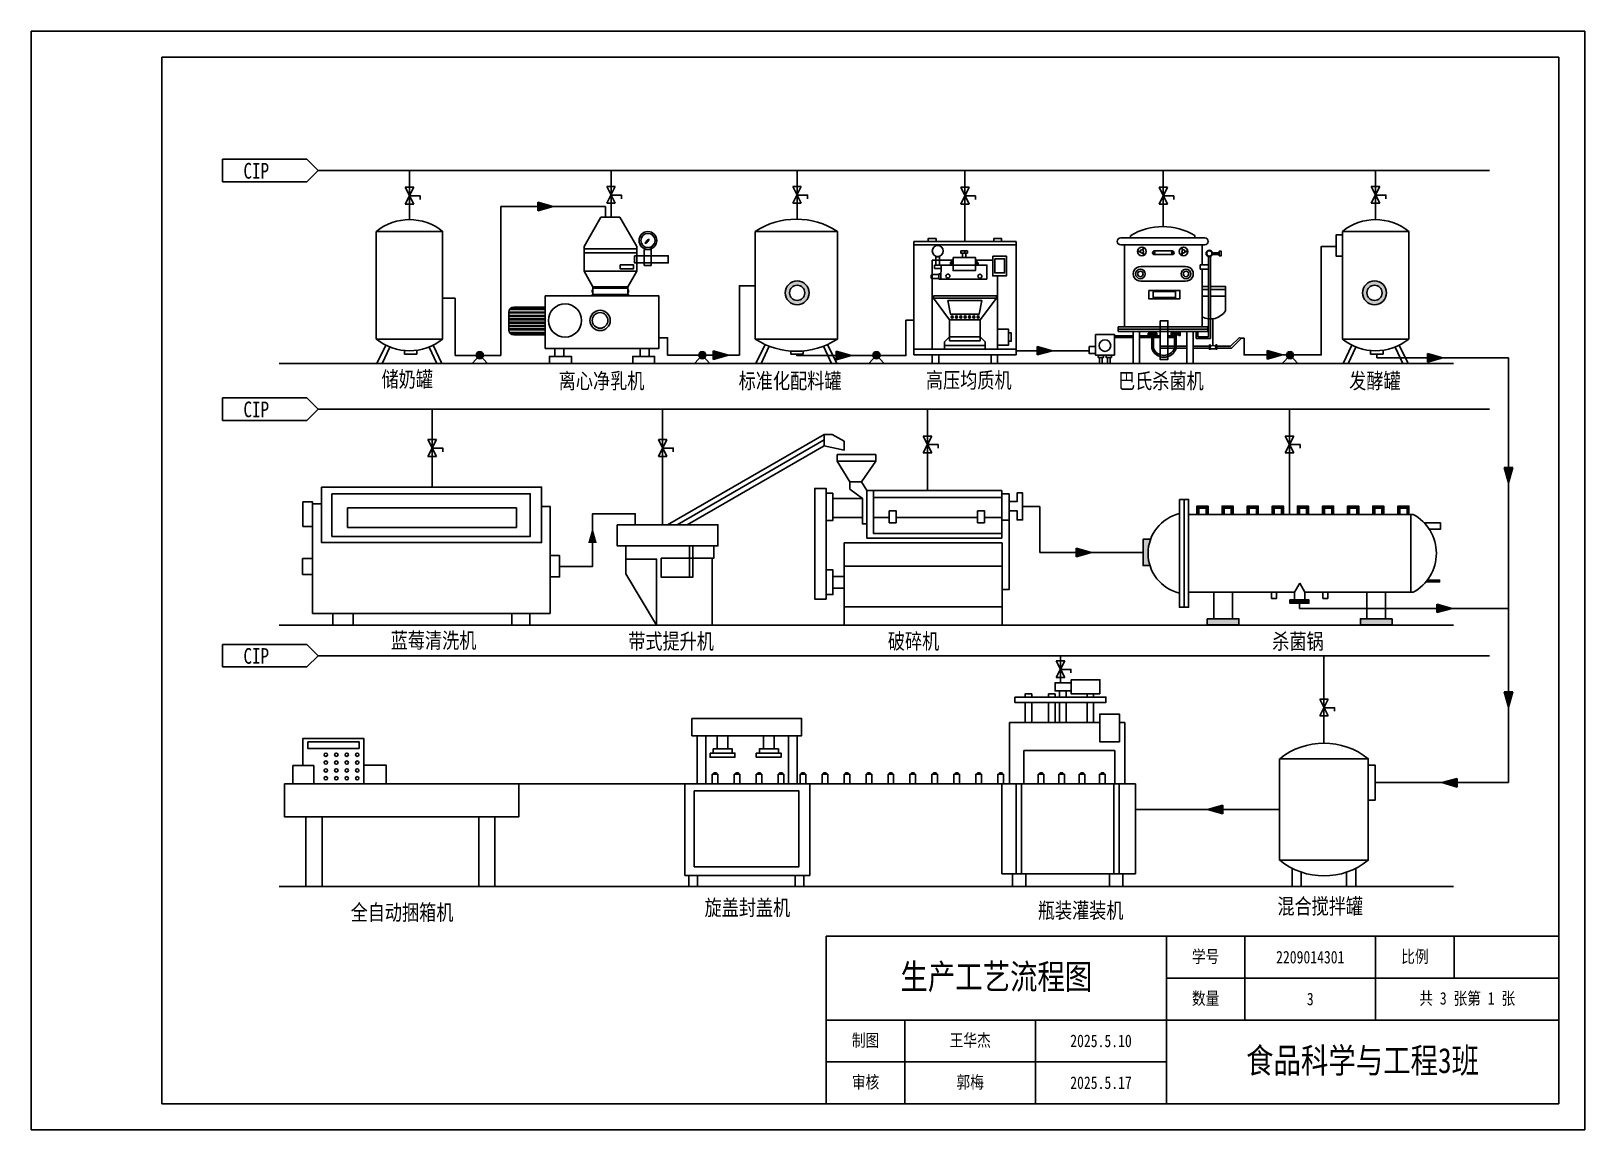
# Model space of a CAD drawing. Header units: millimetres. Extents: x 0 to 2003, y 0 to 1714.
# Drawn here: x 1706.2 to 2003.2, y 1504.5 to 1714.5 of the extents above; entities outside this region: 2.
import ezdxf

# ---------------------------------------------------------------- set-up
doc = ezdxf.new("R2010")
doc.units = ezdxf.units.MM
doc.layers.add('图框', color=255, linetype='Continuous')
doc.layers.add('宽线', color=7, linetype='Continuous', lineweight=30)
doc.styles.add('3', font='simfang.ttf', dxfattribs={"width": 0.8, "height": 3})
doc.styles.add('样式 1', font='simfang.ttf', dxfattribs={"width": 0.8, "height": 5})

# ---------------------------------------------------------------- blocks, each defined once
blk = doc.blocks.new('*T1')
at = {"color": 0, "linetype": 'ByBlock', "lineweight": -2, "transparency": 16777216}
for p, q in [((0, 0), (140, 0)), ((0, 0), (0, -32)), ((65, 0), (65, -32)), ((80, 0), (80, -16)), ((105, 0), (105, -16)), ((120, 0), (120, -8)), ((140, 0), (140, -32)), ((65, -8), (140, -8)), ((0, -16), (140, -16)), ((15, -16), (15, -32)), ((40, -16), (40, -32)), ((0, -24), (65, -24)), ((0, -32), (140, -32))]:
    blk.add_line(p, q, dxfattribs=at)
at = {"color": 0, "lineweight": -3, "transparency": 16777216, "attachment_point": 5, "style": '3'}
for s, insert, char_height, width in [('学号', (72.5, -4), 2.4, 12.6), ('2209014301', (92.5, -4), 2.4, 22.6), ('比例', (112.5, -4), 2.4, 12.6), ('生产工艺流程图', (32.5, -8), 4.8, 62.6), ('数量', (72.5, -12), 2.4, 12.6), ('3', (92.5, -12), 2.4, 22.6), ('共 3 张第 1 张', (122.5, -12), 2.4, 32.6), ('制图', (7.5, -20), 2.4, 12.6), ('王华杰', (27.5, -20), 2.4, 22.6), ('2025.5.10', (52.5, -20), 2.4, 22.6), ('食品科学与工程3班', (102.5, -24), 4.8, 72.6), ('审核', (7.5, -28), 2.4, 12.6), ('郭梅', (27.5, -28), 2.4, 22.6), ('2025.5.17', (52.5, -28), 2.4, 22.6)]:
    blk.add_mtext(s, dxfattribs=dict(at, insert=insert, char_height=char_height, width=width))
blk = doc.blocks.new('*U2')
for radius in [0.198, 0.139]:
    blk.add_circle((0, 0), radius)
blk = doc.blocks.new('*U3')
at = {"color": 0, "linetype": 'ByBlock', "lineweight": -2, "transparency": 16777216}
for p in [(0, 0), (0.83, 0), (1.65, 0), (2.48, 0), (3.31, 0), (4.14, 0), (4.96, 0)]:
    blk.add_blockref('*U2', p, dxfattribs=at)
blk = doc.blocks.new('*U5')
h = blk.add_hatch(color=250)
h.dxf.hatch_style = 1
h.paths.add_polyline_path([(1.06, 0.79), (-1.06, 0.79), (-1.06, -0.79), (-0.67, -0.79), (-0.67, 0.43), (0.7, 0.43), (0.7, -0.79), (1.06, -0.79)])
for points in [[(-1.06, -0.79), (-1.06, 0.79), (1.06, 0.79), (1.06, -0.79)], [(0.7, -0.79), (0.7, 0.43), (-0.67, 0.43), (-0.67, -0.79)]]:
    blk.add_lwpolyline(points)
blk = doc.blocks.new('*U6')
at = {"color": 0, "linetype": 'ByBlock', "lineweight": -2, "transparency": 16777216}
for p in [(0, 0), (4.8, 0), (9.6, 0), (14.4, 0), (19.2, 0), (24, 0), (28.8, 0), (33.6, 0), (38.4, 0)]:
    blk.add_blockref('*U5', p, dxfattribs=at)
blk = doc.blocks.new('*U7')
for p, q in [((-0.54, 0.79), (0.54, 0.79)), ((-0.54, -1.07), (-0.54, 0.79)), ((-0.25, 1.07), (0.26, 1.07)), ((-0.25, 0.79), (-0.25, 1.07)), ((0.26, 1.07), (0.26, 0.79)), ((0.54, 0.79), (0.54, -1.07))]:
    blk.add_line(p, q)
blk = doc.blocks.new('*U8')
at = {"color": 0, "linetype": 'ByBlock', "lineweight": -2, "transparency": 16777216}
for p in [(0, 0), (3.91, 0), (7.82, 0), (11.73, 0)]:
    blk.add_blockref('*U7', p, dxfattribs=at)
blk = doc.blocks.new('*U9')
for p, q in [((-0.54, 0.79), (0.54, 0.79)), ((-0.54, -1.08), (-0.54, 0.79)), ((-0.25, 1.08), (0.27, 1.08)), ((-0.25, 0.79), (-0.25, 1.08)), ((0.27, 1.08), (0.27, 0.79)), ((0.54, 0.79), (0.54, -1.08))]:
    blk.add_line(p, q)
blk = doc.blocks.new('*U10')
at = {"color": 0, "linetype": 'ByBlock', "lineweight": -2, "transparency": 16777216}
for p in [(0, 0), (4.2, 0), (8.4, 0), (12.6, 0), (16.8, 0), (21, 0), (25.2, 0), (29.4, 0), (33.6, 0), (37.8, 0), (42, 0), (46.2, 0), (50.4, 0), (54.6, 0)]:
    blk.add_blockref('*U9', p, dxfattribs=at)
blk = doc.blocks.new('*U11')
blk.add_circle((0, 0), 0.329)
blk = doc.blocks.new('*U12')
at = {"color": 0, "linetype": 'ByBlock', "lineweight": -2, "transparency": 16777216}
for p in [(0, 0), (2, 0), (4, 0), (6, 0), (0, -1.5), (0, -3), (2, -1.5), (2, -3), (4, -1.5), (4, -3), (6, -1.5), (6, -3), (0, -4.5), (2, -4.5), (4, -4.5), (6, -4.5)]:
    blk.add_blockref('*U11', p, dxfattribs=at)

msp = doc.modelspace()

# ---------------------------------------------------------------- hatches: boundary and pattern name
h = msp.add_hatch(color=256)
h.dxf.hatch_style = 1
h.paths.add_polyline_path([(1803.06, 1680.12), (1805.98, 1680.92), (1803.06, 1681.76)])
at = {"lineweight": -3}
h = msp.add_hatch(color=250, dxfattribs=at)
h.dxf.hatch_style = 1
h.paths.add_polyline_path([(1917.71, 1672.44, 0.032415), (1917.7, 1672.34), (1918.24, 1672.22, -0.093156), (1918.22, 1672.34)])
h = msp.add_hatch(color=250, dxfattribs=at)
h.dxf.hatch_style = 1
h.paths.add_polyline_path([(1919.03, 1672.99, 0.032415), (1918.94, 1673.05), (1918.57, 1672.65, -0.093156), (1918.68, 1672.61)])
h = msp.add_hatch(color=250, dxfattribs=at)
h.dxf.hatch_style = 1
h.paths.add_polyline_path([(1918.84, 1671.58, 0.032415), (1918.94, 1671.62), (1918.77, 1672.15, -0.093156), (1918.68, 1672.07)])
h = msp.add_hatch(color=250, dxfattribs=at)
h.dxf.hatch_style = 1
h.paths.add_polyline_path([(1921.03, 1672.1, 1), (1920.74, 1672.1, 1)])
h = msp.add_hatch(color=250, dxfattribs=at)
h.dxf.hatch_style = 1
h.paths.add_polyline_path([(1924.18, 1672.1, 1), (1924.47, 1672.1, 1)])
h = msp.add_hatch(color=250, dxfattribs=at)
h.dxf.hatch_style = 1
h.paths.add_polyline_path([(1925.96, 1672.99, -0.032415), (1926.05, 1673.05), (1926.42, 1672.65, 0.093156), (1926.31, 1672.61)])
h = msp.add_hatch(color=250, dxfattribs=at)
h.dxf.hatch_style = 1
h.paths.add_polyline_path([(1926.15, 1671.58, -0.032415), (1926.05, 1671.62), (1926.22, 1672.15, 0.093156), (1926.31, 1672.07)])
h = msp.add_hatch(color=250, dxfattribs=at)
h.dxf.hatch_style = 1
h.paths.add_polyline_path([(1927.28, 1672.44, -0.032415), (1927.29, 1672.34), (1926.75, 1672.22, 0.093156), (1926.78, 1672.34)])
h = msp.add_hatch(color=256)
h.dxf.hatch_style = 1
h.paths.add_polyline_path([(1850.34, 1664.43, 1), (1854.92, 1664.43, 1)])
h.paths.add_polyline_path([(1854.08, 1664.43, -1), (1851.17, 1664.43, -1)], flags=16)
h = msp.add_hatch(color=256)
h.dxf.hatch_style = 1
h.paths.add_polyline_path([(1960.7, 1664.43, 1), (1965.28, 1664.43, 1)])
h.paths.add_polyline_path([(1964.45, 1664.43, -1), (1961.54, 1664.43, -1)], flags=16)
h = msp.add_hatch(color=250, dxfattribs=at)
h.dxf.hatch_style = 1
h.paths.add_polyline_path([(1931.58, 1654.47), (1931.42, 1654.47), (1931.42, 1653.64), (1931.58, 1653.64)])
h.paths.add_polyline_path([(1932.82, 1654.47), (1932.66, 1654.47), (1932.66, 1653.64), (1932.82, 1653.64)])
h = msp.add_hatch(color=256)
h.dxf.hatch_style = 1
h.paths.add_polyline_path([(1791.28, 1652.52, 1), (1792.63, 1652.52, 1)])
h = msp.add_hatch(color=256)
h.dxf.hatch_style = 1
h.paths.add_polyline_path([(1833.81, 1652.52, 1), (1835.16, 1652.52, 1)])
h = msp.add_hatch(color=256)
h.dxf.hatch_style = 1
h.paths.add_polyline_path([(1836.6, 1651.72), (1839.53, 1652.53), (1836.6, 1653.37)])
h = msp.add_hatch(color=256)
h.dxf.hatch_style = 1
h.paths.add_polyline_path([(1860.08, 1651.64), (1863, 1652.44), (1860.08, 1653.28)])
h = msp.add_hatch(color=256)
h.dxf.hatch_style = 1
h.paths.add_polyline_path([(1867.1, 1652.52, 1), (1868.45, 1652.52, 1)])
h = msp.add_hatch(color=256)
h.dxf.hatch_style = 1
h.paths.add_polyline_path([(1898.53, 1652.56), (1901.46, 1653.37), (1898.53, 1654.2)])
h = msp.add_hatch(color=256)
h.dxf.hatch_style = 1
h.paths.add_polyline_path([(1942.49, 1651.76), (1945.42, 1652.57), (1942.49, 1653.41)])
h = msp.add_hatch(color=256)
h.dxf.hatch_style = 1
h.paths.add_polyline_path([(1946.15, 1652.52, 1), (1947.5, 1652.52, 1)])
h = msp.add_hatch(color=256)
h.dxf.hatch_style = 1
h.paths.add_polyline_path([(1973.08, 1651.19), (1976.01, 1652), (1973.08, 1652.83)])
h = msp.add_hatch(color=256)
h.dxf.hatch_style = 1
h.paths.add_polyline_path([(1987.78, 1631.05), (1988.59, 1628.13), (1989.43, 1631.05)])
h = msp.add_hatch(color=256)
h.dxf.hatch_style = 1
h.paths.add_polyline_path([(1930.8, 1623.31), (1930.8, 1622.09), (1931.16, 1622.09), (1931.16, 1623.67), (1929.04, 1623.67), (1929.04, 1622.09), (1929.43, 1622.09), (1929.43, 1623.31)])
h = msp.add_hatch(color=256)
h.dxf.hatch_style = 1
h.paths.add_polyline_path([(1814.32, 1616.64), (1813.52, 1619.57), (1812.68, 1616.64)])
h = msp.add_hatch(color=256)
h.dxf.hatch_style = 1
h.paths.add_polyline_path([(1920.17, 1617.34), (1918.73, 1617.34), (1918.73, 1612.3), (1920.05, 1612.3, -0.16578)])
h = msp.add_hatch(color=256)
h.dxf.hatch_style = 1
h.paths.add_polyline_path([(1905.93, 1614.01), (1908.86, 1614.82), (1905.93, 1615.66)])
h = msp.add_hatch(color=256)
h.dxf.hatch_style = 1
h.paths.add_polyline_path([(1946.82, 1605.75), (1946.82, 1605.1), (1950.43, 1605.1), (1950.43, 1605.75)])
h = msp.add_hatch(color=256)
h.dxf.hatch_style = 1
h.paths.add_polyline_path([(1974.87, 1603.31), (1977.8, 1604.12), (1974.87, 1604.96)])
h = msp.add_hatch(color=256)
h.dxf.hatch_style = 1
h.paths.add_polyline_path([(1931, 1602.14), (1931, 1600.98), (1937.06, 1600.98), (1937.06, 1602.14)])
h.paths.add_polyline_path([(1966.35, 1600.98), (1966.35, 1602.14), (1960.29, 1602.14), (1960.29, 1600.98)])
h = msp.add_hatch(color=256)
h.dxf.hatch_style = 1
h.paths.add_polyline_path([(1987.79, 1588.19), (1988.6, 1585.27), (1989.44, 1588.19)])
h = msp.add_hatch(color=256)
h.dxf.hatch_style = 1
h.paths.add_polyline_path([(1978.79, 1571.64), (1975.86, 1570.83), (1978.79, 1569.99)])
h = msp.add_hatch(color=256)
h.dxf.hatch_style = 1
h.paths.add_polyline_path([(1933.98, 1566.49), (1931.06, 1565.69), (1933.98, 1564.85)])

# ---------------------------------------------------------------- linework, layer by layer
for p, q in [((1706.2, 1714.46), (1706.2, 1504.46)), ((2003.2, 1504.46), (2003.2, 1714.46)), ((1742.8, 1689.95), (1758.92, 1689.95)), ((1742.8, 1685.65), (1742.8, 1689.95)), ((1758.92, 1689.95), (1761.06, 1687.8)), ((1758.92, 1685.65), (1761.06, 1687.8)), ((1761.06, 1687.8), (1984.95, 1687.8)), ((1778.53, 1678.42), (1778.53, 1687.8)), ((1817.05, 1678.87), (1817.05, 1687.8)), ((1852.63, 1678.5), (1852.63, 1687.8)), ((1884.68, 1674.23), (1884.68, 1687.8)), ((1922.58, 1677.08), (1922.58, 1687.8)), ((1963.18, 1678.42), (1963.18, 1687.8)), ((1758.92, 1685.65), (1742.8, 1685.65)), ((1777.73, 1684.61), (1779.36, 1681.39)), ((1779.36, 1684.61), (1777.73, 1681.39)), ((1816.22, 1684.76), (1817.85, 1681.54)), ((1817.85, 1684.76), (1816.22, 1681.54)), ((1851.79, 1684.76), (1853.42, 1681.54)), ((1853.42, 1684.76), (1851.79, 1681.54)), ((1883.89, 1684.61), (1885.52, 1681.39)), ((1885.52, 1684.61), (1883.89, 1681.39)), ((1921.79, 1684.61), (1923.42, 1681.39)), ((1923.42, 1684.61), (1921.79, 1681.39)), ((1962.34, 1684.76), (1963.97, 1681.54)), ((1963.97, 1684.76), (1962.34, 1681.54)), ((1795.97, 1652.46), (1795.97, 1680.92)), ((1811.9, 1673.28), (1815.13, 1678.87)), ((1815.13, 1678.87), (1818.76, 1678.87)), ((1821.98, 1673.28), (1818.76, 1678.87)), ((1811.9, 1672.83), (1821.98, 1672.83)), ((1824.05, 1674.48), (1823.65, 1674.03)), ((1824.15, 1674.39), (1823.75, 1673.94)), ((1824.05, 1674.48), (1824.26, 1674.72)), ((1824.15, 1674.39), (1824.36, 1674.63)), ((1824.36, 1674.63), (1824.26, 1674.72)), ((1884.68, 1672.04), (1884.68, 1672.45)), ((1811.9, 1668.55), (1813.6, 1665.6)), ((1821.98, 1668.55), (1820.28, 1665.6)), ((1784.86, 1663.4), (1787.27, 1663.4)), ((1787.27, 1663.4), (1787.27, 1652.46)), ((1820.28, 1665.6), (1820.28, 1665.3)), ((1797.53, 1657.31), (1797.53, 1660.76)), ((1798.46, 1661.68), (1804.47, 1661.68)), ((1804.47, 1656.39), (1798.46, 1656.39)), ((1787.27, 1652.46), (1795.97, 1652.46)), ((1791.96, 1652.52), (1790.49, 1650.95)), ((1791.96, 1652.52), (1793.43, 1650.95)), ((1834.49, 1652.52), (1833.02, 1650.95)), ((1834.49, 1652.52), (1835.95, 1650.95)), ((1867.78, 1652.52), (1866.31, 1650.95)), ((1867.78, 1652.52), (1869.24, 1650.95)), ((1894.46, 1653.37), (1908.45, 1653.37)), ((1946.83, 1652.52), (1945.36, 1650.95)), ((1946.83, 1652.52), (1948.3, 1650.95)), ((1963.42, 1652.71), (1963.42, 1652)), ((1963.42, 1652), (1988.6, 1652)), ((1988.6, 1652), (1988.6, 1570.83)), ((1742.8, 1644.35), (1758.92, 1644.35)), ((1742.8, 1640.05), (1742.8, 1644.35)), ((1758.92, 1644.35), (1761.06, 1642.2)), ((1758.92, 1640.05), (1742.8, 1640.05)), ((1758.92, 1640.05), (1761.06, 1642.2)), ((1761.06, 1642.2), (1984.95, 1642.2)), ((1782.85, 1627.3), (1782.85, 1642.2)), ((1826.9, 1620.1), (1826.9, 1642.2)), ((1877.54, 1626.63), (1877.54, 1642.2)), ((1946.73, 1622.09), (1946.73, 1642.2)), ((1827.86, 1620.1), (1857.81, 1637.39)), ((1857.81, 1635.22), (1857.81, 1637.39)), ((1876.74, 1637.07), (1878.38, 1633.85)), ((1878.38, 1637.07), (1876.74, 1633.85)), ((1945.93, 1637.07), (1947.56, 1633.85)), ((1947.56, 1637.07), (1945.93, 1633.85)), ((1782.05, 1636.4), (1783.68, 1633.18)), ((1783.68, 1636.4), (1782.05, 1633.18)), ((1826.1, 1636.4), (1827.74, 1633.18)), ((1827.74, 1636.4), (1826.1, 1633.18)), ((1829.7, 1620.1), (1857.81, 1636.33)), ((1831.61, 1620.1), (1857.81, 1635.22)), ((1926.57, 1624.94), (1926.57, 1604.35)), ((1895.72, 1623.61), (1898.98, 1623.61)), ((1898.98, 1623.61), (1898.98, 1614.82)), ((1969.91, 1622.09), (1970.37, 1622.09)), ((1832.07, 1616.06), (1832.07, 1610.07)), ((1836.37, 1613.72), (1836.37, 1600.95)), ((1918.73, 1614.82), (1898.98, 1614.82)), ((1948.68, 1608.93), (1947.68, 1607.2)), ((1947.68, 1607.2), (1947.68, 1605.75)), ((1948.68, 1608.93), (1949.68, 1607.2)), ((1949.68, 1607.2), (1949.68, 1605.75)), ((1969.91, 1607.2), (1970.37, 1607.2)), ((1948.62, 1605.1), (1948.62, 1604.12)), ((1948.62, 1604.12), (1988.6, 1604.12)), ((1753.59, 1600.95), (1978.05, 1600.95)), ((1742.8, 1597.24), (1758.92, 1597.24)), ((1742.8, 1592.94), (1742.8, 1597.24)), ((1758.92, 1597.24), (1761.06, 1595.09)), ((1758.92, 1592.94), (1761.06, 1595.09)), ((1761.06, 1595.09), (1984.95, 1595.09)), ((1902.94, 1589.92), (1902.94, 1595.09)), ((1953.32, 1578.37), (1953.32, 1595.09)), ((1758.92, 1592.94), (1742.8, 1592.94)), ((1902.12, 1594.11), (1903.76, 1590.89)), ((1903.76, 1594.11), (1902.12, 1590.89)), ((1952.52, 1586.8), (1954.15, 1583.58)), ((1954.15, 1586.8), (1952.52, 1583.58)), ((1833.49, 1570.57), (1833.49, 1579.77)), ((1835.16, 1579.77), (1835.16, 1570.57)), ((1837.34, 1579.8), (1837.34, 1577.27)), ((1839.4, 1577.27), (1839.4, 1579.8)), ((1846.17, 1579.8), (1846.17, 1577.27)), ((1848.23, 1577.27), (1848.23, 1579.8)), ((1850.97, 1570.57), (1850.97, 1579.77)), ((1852.65, 1579.77), (1852.65, 1570.57)), ((1891.75, 1570.57), (1754.66, 1570.57)), ((1831.17, 1570.57), (1831.17, 1553.07)), ((1855.04, 1553.07), (1855.04, 1570.57)), ((1891.75, 1570.57), (1917.27, 1570.57)), ((1893.19, 1570.57), (1915.25, 1570.57)), ((1963.13, 1570.83), (1988.6, 1570.83)), ((1944.85, 1565.69), (1917.27, 1565.69)), ((1947.21, 1550.95), (1947.21, 1554.46)), ((1948.96, 1553.72), (1948.96, 1550.95)), ((1753.59, 1550.95), (1978.05, 1550.95)), ((1831.17, 1553.07), (1855.04, 1553.07)), ((1831.93, 1553.01), (1831.93, 1550.95)), ((1833.6, 1550.95), (1833.6, 1553)), ((1852.26, 1553.01), (1852.26, 1550.95)), ((1853.92, 1550.95), (1853.92, 1553)), ((1706.2, 1504.46), (2003.2, 1504.46))]:
    msp.add_line(p, q)
for p, q in [((2003.2, 1714.46), (1706.2, 1714.46)), ((1844.62, 1676.18), (1860.32, 1676.18)), ((1844.62, 1655.59), (1844.62, 1676.18)), ((1860.32, 1676.18), (1860.32, 1655.59)), ((1916.37, 1675.4), (1916.37, 1674.93)), ((1928.62, 1675.4), (1928.62, 1674.93)), ((1874.91, 1674.23), (1894.46, 1674.23)), ((1874.91, 1652.58), (1874.91, 1674.23)), ((1874.91, 1673.6), (1894.46, 1673.6)), ((1894.46, 1674.23), (1894.46, 1652.58)), ((1915.21, 1657.94), (1915.21, 1673.6)), ((1918.24, 1672.22), (1917.67, 1672.35)), ((1918.24, 1672.22), (1917.7, 1672.34)), ((1918.22, 1672.34), (1917.71, 1672.44)), ((1918.26, 1672.33), (1917.73, 1672.44)), ((1918.57, 1672.65), (1918.96, 1673.08)), ((1918.65, 1672.58), (1919.02, 1672.98)), ((1918.67, 1672.11), (1918.84, 1671.6)), ((1918.77, 1672.15), (1918.95, 1671.59)), ((1918.77, 1672.15), (1918.94, 1671.62)), ((1926.34, 1672.58), (1925.98, 1672.98)), ((1926.42, 1672.65), (1926.03, 1673.08)), ((1926.22, 1672.15), (1926.04, 1671.59)), ((1926.22, 1672.15), (1926.05, 1671.62)), ((1926.32, 1672.11), (1926.15, 1671.6)), ((1926.73, 1672.33), (1927.26, 1672.44)), ((1926.75, 1672.22), (1927.32, 1672.35)), ((1926.75, 1672.22), (1927.29, 1672.34)), ((1926.78, 1672.34), (1927.28, 1672.44)), ((1930.04, 1673.6), (1930.04, 1669.78)), ((1878.45, 1653.68), (1878.45, 1670.69)), ((1878.45, 1670.69), (1882.43, 1670.69)), ((1880.12, 1669.75), (1878.89, 1669.75)), ((1878.89, 1669.75), (1878.89, 1669.07)), ((1881.92, 1670.14), (1881.92, 1669.75)), ((1882.16, 1669.98), (1882.16, 1669.75)), ((1882.43, 1670.4), (1882.18, 1670.4)), ((1882.43, 1670.16), (1882.35, 1670.16)), ((1886.7, 1670.69), (1890.02, 1670.69)), ((1886.7, 1670.4), (1886.94, 1670.4)), ((1886.7, 1670.16), (1886.78, 1670.16)), ((1886.97, 1669.98), (1886.97, 1669.75)), ((1887.2, 1670.14), (1887.2, 1669.75)), ((1918.68, 1672.07), (1918.84, 1671.58)), ((1926.31, 1672.07), (1926.15, 1671.58)), ((1931.28, 1656), (1931.28, 1671.34)), ((1931.6, 1655.68), (1931.6, 1671.34)), ((1932.02, 1672.09), (1933.3, 1672.09)), ((1932.02, 1671.78), (1933.3, 1671.78)), ((1878.89, 1669.07), (1880.12, 1669.07)), ((1879.68, 1667.05), (1879.68, 1668.07)), ((1879.68, 1668.07), (1880.1, 1668.07)), ((1880.1, 1667.05), (1879.68, 1667.05)), ((1890.92, 1667.68), (1890.92, 1653.68)), ((1930.04, 1668.98), (1930.04, 1657.94)), ((1878.66, 1663.88), (1890.71, 1663.88)), ((1878.66, 1663.88), (1878.66, 1663.4)), ((1878.66, 1663.4), (1890.71, 1663.4)), ((1878.66, 1663.4), (1881.76, 1659.26)), ((1887.61, 1659.26), (1890.71, 1663.4)), ((1890.71, 1663.88), (1890.71, 1663.4)), ((1930.04, 1665.04), (1931.28, 1665.04)), ((1930.04, 1663.79), (1931.28, 1663.79)), ((1931.6, 1665.04), (1934.5, 1665.04)), ((1931.6, 1663.79), (1934.5, 1663.79)), ((1881.76, 1655.27), (1881.76, 1659.26)), ((1881.76, 1659.26), (1887.61, 1659.26)), ((1887.61, 1659.26), (1887.61, 1655.27)), ((1914.01, 1657.51), (1931.15, 1657.51)), ((1932.07, 1659.45), (1932.07, 1654.36)), ((1774.01, 1654.42), (1772.31, 1650.95)), ((1783.05, 1654.42), (1784.74, 1650.95)), ((1860.32, 1655.59), (1844.62, 1655.59)), ((1846.5, 1654.56), (1844.74, 1650.95)), ((1858.44, 1654.56), (1860.2, 1650.95)), ((1881.76, 1656.05), (1880.81, 1655.1)), ((1880.81, 1653.68), (1880.81, 1655.1)), ((1880.81, 1654.39), (1888.55, 1654.39)), ((1881.76, 1656.05), (1887.61, 1656.05)), ((1887.61, 1655.27), (1881.76, 1655.27)), ((1887.61, 1656.05), (1888.55, 1655.1)), ((1888.55, 1655.1), (1888.55, 1653.68)), ((1913.26, 1656.22), (1916.82, 1656.22)), ((1913.26, 1655.9), (1916.82, 1655.9)), ((1918.06, 1656.22), (1920.4, 1656.22)), ((1918.06, 1655.9), (1920.4, 1655.9)), ((1920.4, 1657.07), (1920.4, 1653.85)), ((1920.72, 1657.07), (1920.72, 1653.85)), ((1920.72, 1656.22), (1922, 1656.22)), ((1920.72, 1655.9), (1922, 1655.9)), ((1923.48, 1656.22), (1924.74, 1656.22)), ((1923.48, 1655.9), (1924.74, 1655.9)), ((1924.74, 1653.85), (1924.74, 1657.07)), ((1925.05, 1653.85), (1925.05, 1657.07)), ((1928.88, 1657.07), (1928.88, 1655.68)), ((1928.88, 1655.68), (1931.6, 1655.68)), ((1929.2, 1657.07), (1929.2, 1656)), ((1929.2, 1656), (1931.28, 1656)), ((1935.47, 1654.23), (1937.15, 1655.92)), ((1935.62, 1653.85), (1937.42, 1655.65)), ((1937.15, 1655.92), (1937.42, 1655.65)), ((1958.66, 1654.42), (1956.96, 1650.95)), ((1967.7, 1654.42), (1969.4, 1650.95)), ((1774.77, 1654.07), (1773.3, 1650.95)), ((1777.58, 1653.39), (1777.58, 1652.71)), ((1777.58, 1652.71), (1779.95, 1652.71)), ((1779.95, 1652.71), (1779.95, 1653.45)), ((1782.28, 1654.07), (1783.75, 1650.95)), ((1847.27, 1654.24), (1845.73, 1650.95)), ((1851.4, 1653.31), (1851.4, 1652.71)), ((1851.4, 1652.71), (1853.77, 1652.71)), ((1853.77, 1652.71), (1853.77, 1653.33)), ((1857.66, 1654.23), (1859.21, 1650.95)), ((1874.91, 1653.68), (1894.46, 1653.68)), ((1894.46, 1652.58), (1874.91, 1652.58)), ((1878.46, 1650.95), (1878.46, 1652.58)), ((1879.69, 1652.58), (1879.69, 1650.95)), ((1889.68, 1652.58), (1889.68, 1650.95)), ((1890.9, 1650.95), (1890.9, 1652.58)), ((1922, 1654.23), (1924.74, 1654.23)), ((1922, 1653.85), (1924.74, 1653.85)), ((1925.05, 1654.23), (1927.11, 1654.23)), ((1925.05, 1653.85), (1927.11, 1653.85)), ((1928.35, 1654.23), (1931.42, 1654.23)), ((1928.35, 1653.85), (1931.42, 1653.85)), ((1932.82, 1653.85), (1935.62, 1653.85)), ((1932.83, 1654.23), (1935.47, 1654.23)), ((1959.42, 1654.07), (1957.95, 1650.95)), ((1962.23, 1653.39), (1962.23, 1652.71)), ((1962.23, 1652.71), (1964.61, 1652.71)), ((1964.61, 1652.71), (1964.61, 1653.45)), ((1966.93, 1654.07), (1968.4, 1650.95)), ((1753.59, 1650.95), (1978.05, 1650.95))]:
    msp.add_line(p, q, dxfattribs=at)
for points in [[(1777.73, 1684.61), (1779.36, 1684.61)], [(1816.22, 1684.76), (1817.85, 1684.76)], [(1851.79, 1684.76), (1853.42, 1684.76)], [(1883.89, 1684.61), (1885.52, 1684.61)], [(1921.79, 1684.61), (1923.42, 1684.61)], [(1962.34, 1684.76), (1963.97, 1684.76)], [(1779.36, 1681.39), (1777.73, 1681.39)], [(1778.53, 1682.96), (1780.55, 1682.96), (1780.55, 1682.28)], [(1817.85, 1681.54), (1816.22, 1681.54)], [(1817.01, 1683.11), (1819.04, 1683.11), (1819.04, 1682.42)], [(1853.42, 1681.54), (1851.79, 1681.54)], [(1852.59, 1683.11), (1854.62, 1683.11), (1854.62, 1682.42)], [(1885.52, 1681.39), (1883.89, 1681.39)], [(1884.68, 1682.96), (1886.71, 1682.96), (1886.71, 1682.28)], [(1923.42, 1681.39), (1921.79, 1681.39)], [(1922.58, 1682.96), (1924.61, 1682.96), (1924.61, 1682.28)], [(1963.97, 1681.54), (1962.34, 1681.54)], [(1963.14, 1683.11), (1965.17, 1683.11), (1965.17, 1682.42)], [(1795.97, 1680.92), (1815.99, 1680.92), (1815.99, 1678.87)], [(1956.84, 1671.46), (1955.62, 1671.46), (1955.62, 1675.5), (1956.84, 1675.5)], [(1821.98, 1673.28), (1821.98, 1672.1), (1811.9, 1672.1), (1811.9, 1673.28)], [(1823.65, 1674.03), (1823.59, 1673.88), (1823.75, 1673.94)], [(1937.29, 1655.79), (1938.05, 1655.79), (1938.05, 1652.76), (1938.05, 1652.57), (1952.79, 1652.57), (1952.79, 1673.3), (1955.62, 1673.3)], [(1813.6, 1664.56), (1813.47, 1664.56), (1813.47, 1664.98), (1813.6, 1664.98)], [(1820.28, 1665.3), (1813.6, 1665.3), (1813.6, 1665.6), (1820.28, 1665.6)], [(1820.28, 1664.56), (1820.41, 1664.56), (1820.41, 1664.98), (1820.28, 1664.98)], [(1826.2, 1655.86), (1827.87, 1655.86), (1827.87, 1652.53), (1841.58, 1652.53), (1841.58, 1665.8), (1844.62, 1665.8)], [(1797.53, 1660.76), (1804.5, 1660.76)], [(1804.5, 1660.59), (1797.53, 1660.59)], [(1804.5, 1661.24), (1797.67, 1661.24)], [(1797.8, 1661.41), (1804.5, 1661.41)], [(1797.53, 1660.12), (1804.5, 1660.12)], [(1804.5, 1659.94), (1797.53, 1659.94)], [(1797.53, 1659.47), (1804.5, 1659.47)], [(1804.5, 1659.3), (1797.53, 1659.3)], [(1797.53, 1658.82), (1804.5, 1658.82)], [(1804.5, 1658.65), (1797.53, 1658.65)], [(1797.53, 1658.18), (1804.5, 1658.18)], [(1804.5, 1658), (1797.53, 1658)], [(1797.53, 1657.53), (1804.5, 1657.53)], [(1804.5, 1657.36), (1797.53, 1657.36)], [(1852.59, 1652.71), (1852.59, 1652.44), (1873.41, 1652.44), (1873.41, 1659.18), (1874.91, 1659.18)], [(1797.64, 1656.88), (1804.5, 1656.88)], [(1804.5, 1656.71), (1797.76, 1656.71)], [(1805.28, 1650.95), (1805.28, 1652.28), (1809.47, 1652.28), (1809.47, 1650.95)], [(1806.31, 1652.28), (1806.31, 1653.82)], [(1808.06, 1653.82), (1808.06, 1652.28)], [(1825.39, 1650.95), (1825.39, 1652.28), (1821.19, 1652.28), (1821.19, 1650.95)], [(1822.61, 1653.82), (1822.61, 1652.28)], [(1824.36, 1652.28), (1824.36, 1653.82)], [(1857.81, 1637.39), (1859.32, 1637.39), (1861.63, 1636.06), (1861.63, 1634.38), (1857.81, 1635.22)], [(1876.74, 1637.07), (1878.38, 1637.07)], [(1945.93, 1637.07), (1947.56, 1637.07)], [(1782.05, 1636.4), (1783.68, 1636.4)], [(1782.85, 1634.75), (1784.87, 1634.75), (1784.87, 1634.06)], [(1826.1, 1636.4), (1827.74, 1636.4)], [(1826.9, 1634.75), (1828.93, 1634.75), (1828.93, 1634.06)], [(1878.38, 1633.85), (1876.74, 1633.85)], [(1877.54, 1635.42), (1879.57, 1635.42), (1879.57, 1634.73)], [(1947.56, 1633.85), (1945.93, 1633.85)], [(1946.73, 1635.42), (1948.75, 1635.42), (1948.75, 1634.73)], [(1783.68, 1633.18), (1782.05, 1633.18)], [(1827.74, 1633.18), (1826.1, 1633.18)], [(1807.22, 1612.16), (1813.51, 1612.16), (1813.51, 1622.21), (1821.68, 1622.21), (1821.68, 1620.1)], [(1927.44, 1622.09), (1969.91, 1622.09), (1969.91, 1607.2), (1949.68, 1607.2)], [(1972.49, 1620.46), (1975.6, 1620.46), (1975.6, 1619.28), (1973.42, 1619.28)], [(1819.85, 1616.06), (1819.85, 1610.7), (1825.76, 1600.95), (1825.76, 1613.55), (1819.85, 1613.55)], [(1836.67, 1616.06), (1836.67, 1613.72), (1832.66, 1613.72), (1832.66, 1616.06)], [(1920.05, 1612.3), (1918.73, 1612.3), (1918.73, 1617.34), (1920.17, 1617.34)], [(1947.68, 1607.2), (1927.44, 1607.2)], [(1932.27, 1602.14), (1932.27, 1607.2)], [(1935.85, 1607.2), (1935.85, 1602.14)], [(1944.25, 1607.2), (1944.25, 1606.04), (1943.31, 1606.04), (1943.31, 1607.2)], [(1953.11, 1607.2), (1953.11, 1606.04), (1954.05, 1606.04), (1954.05, 1607.2)], [(1961.51, 1607.2), (1961.51, 1602.14)], [(1965.08, 1602.14), (1965.08, 1607.2)], [(1973.08, 1609.53), (1975.42, 1609.53), (1975.42, 1609.17), (1972.8, 1609.17)], [(1902.12, 1594.11), (1903.76, 1594.11)], [(1902.92, 1592.46), (1904.95, 1592.46), (1904.95, 1591.78)], [(1903.76, 1590.89), (1902.12, 1590.89)], [(1952.52, 1586.8), (1954.15, 1586.8)], [(1954.15, 1583.58), (1952.52, 1583.58)], [(1953.32, 1585.15), (1955.34, 1585.15), (1955.34, 1584.47)], [(1758.13, 1574.08), (1758.13, 1579.25), (1769.82, 1579.25), (1769.82, 1570.57)], [(1836.59, 1576.48), (1836.59, 1577.27), (1840.22, 1577.27), (1840.22, 1576.48)], [(1845.42, 1576.48), (1845.42, 1577.27), (1849.05, 1577.27), (1849.05, 1576.48)], [(1769.82, 1574.18), (1774.05, 1574.18), (1774.05, 1570.57)], [(1961.79, 1574.16), (1963.13, 1574.16), (1963.13, 1567.5), (1961.79, 1567.5)], [(1756.26, 1570.57), (1756.26, 1574.08), (1760.24, 1574.08), (1760.24, 1570.57)], [(1799.4, 1570.57), (1799.4, 1564.26), (1754.66, 1564.26), (1754.66, 1570.57)], [(1758.73, 1550.95), (1758.73, 1564.26)], [(1761.84, 1564.26), (1761.84, 1550.95)], [(1791.75, 1564.26), (1791.75, 1550.95)], [(1794.86, 1550.95), (1794.86, 1564.26)], [(1957.62, 1550.95), (1957.62, 1553.71)], [(1959.38, 1554.44), (1959.38, 1550.95)]]:
    msp.add_lwpolyline(points)
for points in [[(1772.19, 1676.18), (1784.86, 1676.18), (1784.86, 1655.59), (1772.19, 1655.59)], [(1956.84, 1676.18), (1969.51, 1676.18), (1969.51, 1655.59), (1956.84, 1655.59)], [(1883.88, 1672.45), (1885.18, 1672.45), (1885.18, 1672.04), (1883.88, 1672.04)], [(1933.3, 1672.38), (1933.68, 1672.38), (1933.68, 1671.51), (1933.3, 1671.51)], [(1880.12, 1669.75), (1888.9, 1669.75), (1888.88, 1667.05), (1880.1, 1667.05)], [(1882.43, 1671.19), (1886.7, 1671.19), (1886.7, 1668.67), (1882.43, 1668.67)], [(1890.02, 1671.45), (1892.63, 1671.45), (1892.63, 1667.68), (1890.02, 1667.68)], [(1890.38, 1670.95), (1892.27, 1670.95), (1892.27, 1668.24), (1890.38, 1668.24)], [(1919.84, 1664.89), (1925.8, 1664.89), (1925.8, 1663.3), (1919.84, 1663.3)], [(1920.68, 1664.67), (1924.97, 1664.67), (1924.97, 1663.53), (1920.68, 1663.53)], [(1881.44, 1662.97), (1887.91, 1662.97), (1887.91, 1662.97), (1887.44, 1660.37), (1881.91, 1660.37), (1881.44, 1662.97)], [(1914.01, 1657.94), (1931.15, 1657.94), (1931.15, 1657.07), (1914.01, 1657.07)], [(1922, 1659.09), (1923.48, 1659.09), (1923.48, 1651.7), (1922, 1651.7)], [(1909.62, 1656.47), (1913.26, 1656.47), (1913.26, 1652.54), (1909.62, 1652.54)], [(1919.74, 1656.75), (1921.36, 1656.75), (1921.36, 1656.38), (1919.74, 1656.38)], [(1931.42, 1654.47), (1931.58, 1654.47), (1931.58, 1653.64), (1931.42, 1653.64)], [(1932.66, 1654.47), (1932.82, 1654.47), (1932.82, 1653.64), (1932.66, 1653.64)]]:
    msp.add_lwpolyline(points, close=True, dxfattribs=at)
for points in [[(1823.4, 1672.74), (1824.69, 1672.74), (1824.69, 1669.68), (1823.4, 1669.68)], [(1811.9, 1672.1), (1821.98, 1672.1), (1821.98, 1668.55), (1811.9, 1668.55)], [(1818.77, 1669.77), (1821.35, 1669.77), (1821.35, 1669.02), (1818.77, 1669.02)], [(1821.55, 1671.51), (1827.99, 1671.51), (1827.99, 1670.14), (1821.55, 1670.14)], [(1804.47, 1663.84), (1826.2, 1663.84), (1826.2, 1653.82), (1804.47, 1653.82)], [(1813.45, 1664.12), (1820.42, 1664.12), (1820.42, 1663.84), (1813.45, 1663.84)], [(1813.6, 1665.3), (1820.28, 1665.3), (1820.28, 1664.12), (1813.6, 1664.12)], [(1925.7, 1624.94), (1927.44, 1624.94), (1927.44, 1604.35), (1925.7, 1604.35)], [(1818.25, 1620.1), (1837.47, 1620.1), (1837.47, 1616.06), (1818.25, 1616.06)], [(1832.66, 1613.72), (1826.66, 1613.72), (1826.66, 1610.07), (1832.66, 1610.07)], [(1946.82, 1605.75), (1950.43, 1605.75), (1950.43, 1605.1), (1946.82, 1605.1)], [(1931, 1602.14), (1937.06, 1602.14), (1937.06, 1600.98), (1931, 1600.98)], [(1966.35, 1602.14), (1960.29, 1602.14), (1960.29, 1600.98), (1966.35, 1600.98)], [(1832.51, 1583.1), (1853.48, 1583.1), (1853.48, 1579.8), (1832.51, 1579.8)], [(1759.07, 1578.64), (1768.88, 1578.64), (1768.88, 1577.38), (1759.07, 1577.38)], [(1835.97, 1576.48), (1840.72, 1576.48), (1840.72, 1575.67), (1835.97, 1575.67)], [(1844.8, 1576.48), (1849.55, 1576.48), (1849.55, 1575.67), (1844.8, 1575.67)], [(1944.85, 1575.4), (1961.79, 1575.4), (1961.79, 1555.98), (1944.85, 1555.98)], [(1832.95, 1569.23), (1852.97, 1569.23), (1852.97, 1554.76), (1832.95, 1554.76)]]:
    msp.add_lwpolyline(points, close=True)
for points in [[(1877.66, 1674.23), (1877.66, 1674.8), (1879.17, 1674.8), (1879.17, 1674.23)], [(1891.71, 1674.23), (1891.71, 1674.8), (1890.2, 1674.8), (1890.2, 1674.23)], [(1914.47, 1674.93), (1930.52, 1674.93)], [(1930.52, 1673.6), (1914.47, 1673.6)], [(1920.91, 1672.46), (1924.31, 1672.46)], [(1879.13, 1669.75), (1879.13, 1671.29), (1879.84, 1671.29), (1879.84, 1669.75)], [(1879.24, 1671.29), (1879.24, 1671.39), (1879.73, 1671.39), (1879.73, 1671.29)], [(1884.2, 1671.19), (1884.2, 1672.04)], [(1884.85, 1672.04), (1884.85, 1671.19)], [(1918.31, 1669.44), (1926.88, 1669.44)], [(1924.31, 1671.75), (1920.91, 1671.75)], [(1931.28, 1668.98), (1929.68, 1668.98), (1929.68, 1669.78), (1931.28, 1669.78)], [(1878.36, 1667.28), (1878.21, 1667.28), (1878.21, 1667.79), (1878.36, 1667.79)], [(1879.68, 1667.17), (1878.36, 1667.17), (1878.36, 1667.92), (1879.68, 1667.92)], [(1926.88, 1666.66), (1918.31, 1666.66)], [(1930.04, 1665.63), (1931.28, 1665.63)], [(1931.6, 1665.63), (1934.5, 1665.63), (1934.5, 1660.99)], [(1890.92, 1657.49), (1893.02, 1657.49), (1893.02, 1654.43), (1890.92, 1654.43)], [(1893.02, 1656.77), (1893.54, 1656.77), (1893.54, 1655.17), (1893.02, 1655.17)], [(1916.82, 1650.95), (1916.82, 1657.07)], [(1918.06, 1657.07), (1918.06, 1650.95)], [(1925.64, 1656.75), (1924.11, 1656.75), (1924.11, 1656.38), (1925.64, 1656.38)], [(1925.83, 1657.07), (1925.83, 1656.25), (1925.64, 1656.25), (1925.64, 1657.07)], [(1927.11, 1657.07), (1927.11, 1650.95)], [(1928.35, 1650.95), (1928.35, 1657.07)], [(1909.62, 1652.83), (1908.45, 1652.83), (1908.45, 1654.16), (1909.62, 1654.16)], [(1911.21, 1652.54), (1911.21, 1652.08), (1910.18, 1652.08), (1910.18, 1652.54)], [(1910.43, 1650.95), (1910.43, 1652.08)], [(1910.93, 1652.08), (1910.93, 1650.95)], [(1911.67, 1652.54), (1911.67, 1652.08), (1912.69, 1652.08), (1912.69, 1652.54)], [(1911.95, 1652.08), (1911.95, 1650.95)], [(1912.45, 1650.95), (1912.45, 1652.08)]]:
    msp.add_lwpolyline(points, dxfattribs=at)
for centre, radius in [((1824.1, 1674.44), 1.7), ((1824.1, 1674.44), 1.36), ((1824.1, 1674.44), 0.117), ((1852.63, 1664.43), 2.29), ((1962.99, 1664.43), 2.29), ((1852.63, 1664.43), 1.45), ((1962.99, 1664.43), 1.45), ((1808.26, 1659.16), 3.17), ((1814.96, 1659.16), 1.94), ((1814.96, 1659.16), 1.5), ((1791.96, 1652.52), 0.676), ((1834.49, 1652.52), 0.676), ((1867.78, 1652.52), 0.676), ((1946.83, 1652.52), 0.676)]:
    msp.add_circle(centre, radius)
for centre, radius in [((1879.5, 1672.43), 1.04), ((1918.53, 1672.34), 0.824), ((1918.53, 1672.34), 0.311), ((1920.88, 1672.1), 0.145), ((1924.33, 1672.1), 0.145), ((1926.47, 1672.34), 0.824), ((1926.47, 1672.34), 0.311), ((1931.41, 1671.94), 0.627), ((1931.41, 1671.94), 0.502), ((1881.44, 1667.63), 0.379), ((1887.55, 1667.6), 0.379), ((1918.24, 1668.05), 0.922), ((1918.24, 1668.05), 0.531), ((1926.95, 1668.05), 0.922), ((1926.95, 1668.05), 0.531), ((1911.46, 1654.35), 1.1)]:
    msp.add_circle(centre, radius, dxfattribs=at)
for centre, radius, start, end in [((1778.53, 1668.34), 10.08, 51.0697, 128.9303), ((1852.47, 1664.05), 14.45, 57.088, 122.912), ((1963.18, 1668.34), 10.08, 51.0697, 128.9303), ((1922.5, 1665.05), 12.03, 59.397, 120.603), ((1914.48, 1674.27), 0.665, 91.3815, 268.6185), ((1920.88, 1672.1), 0.354, 86.1503, 273.8497), ((1924.33, 1672.1), 0.354, 266.1503, 93.8497), ((1930.51, 1674.27), 0.665, 271.3815, 88.6185), ((1882.18, 1670.14), 0.26, 90, 180), ((1882.35, 1669.98), 0.189, 90, 180), ((1886.78, 1669.98), 0.189, 0, 90), ((1886.94, 1670.14), 0.26, 0, 90), ((1918.24, 1668.05), 1.39, 87.2737, 272.7263), ((1926.95, 1668.05), 1.39, 267.2737, 92.7263), ((1931.63, 1662.84), 3.41, 242.0998, 327.334), ((1778.53, 1663.43), 10.08, 231.0697, 308.9303), ((1852.47, 1667.72), 14.45, 237.088, 302.912), ((1932.12, 1653.16), 1.2, 63.2958, 116.7042), ((1963.18, 1663.43), 10.08, 231.0697, 308.9303), ((1922.73, 1654.55), 2.43, 196.8022, 343.1978), ((1922.73, 1654.62), 2.15, 200.8937, 339.1063), ((1932.12, 1654.92), 1.2, 243.2958, 296.7042)]:
    msp.add_arc(centre, radius, start, end, dxfattribs=at)
for centre, radius, start, end in [((1798.46, 1660.76), 0.924, 90, 180), ((1798.46, 1657.31), 0.924, 180, 270), ((1927.49, 1614.64), 7.8, 103.2815, 256.7185), ((1966.34, 1614.65), 8.46, 298.4062, 61.5938), ((1953.32, 1564.83), 13.54, 51.2932, 128.7068), ((1953.32, 1566.55), 13.54, 231.2932, 308.7068)]:
    msp.add_arc(centre, radius, start, end)
msp.add_open_spline([(0, 0), (0.33, 0), (0.67, 0), (1, 0)], degree=3)
msp.add_open_spline([(0, 0), (0.33, 0), (0.67, 0), (1, 0)], degree=3)
at = {"layer": '图框', "color": 0}
for p, q in [((1805.98, 1680.92), (1803.06, 1681.76)), ((1803.06, 1681.76), (1803.06, 1680.12)), ((1803.06, 1680.12), (1805.98, 1680.92)), ((1839.53, 1652.53), (1836.6, 1653.37)), ((1836.6, 1653.37), (1836.6, 1651.72)), ((1836.6, 1651.72), (1839.53, 1652.53)), ((1863, 1652.44), (1860.08, 1653.28)), ((1860.08, 1653.28), (1860.08, 1651.64)), ((1860.08, 1651.64), (1863, 1652.44)), ((1901.46, 1653.37), (1898.53, 1654.2)), ((1898.53, 1654.2), (1898.53, 1652.56)), ((1898.53, 1652.56), (1901.46, 1653.37)), ((1945.42, 1652.57), (1942.49, 1653.41)), ((1942.49, 1653.41), (1942.49, 1651.76)), ((1942.49, 1651.76), (1945.42, 1652.57)), ((1976.01, 1652), (1973.08, 1652.83)), ((1973.08, 1652.83), (1973.08, 1651.19)), ((1973.08, 1651.19), (1976.01, 1652)), ((1862.01, 1633.53), (1860.26, 1633.53)), ((1860.26, 1633.53), (1860.26, 1632.24)), ((1867.64, 1633.53), (1862.01, 1633.53)), ((1867.64, 1632.24), (1867.64, 1633.53)), ((1860.26, 1632.24), (1867.64, 1632.24)), ((1860.26, 1632.24), (1862.67, 1628.34)), ((1864.95, 1628.34), (1867.64, 1632.24)), ((1989.43, 1631.05), (1987.78, 1631.05)), ((1987.78, 1631.05), (1988.59, 1628.13)), ((1988.59, 1628.13), (1989.43, 1631.05)), ((1862.67, 1628.34), (1864.95, 1628.34)), ((1861.61, 1616.68), (1891.81, 1616.68)), ((1861.61, 1600.95), (1861.61, 1616.68)), ((1891.81, 1616.68), (1891.81, 1600.95)), ((1908.86, 1614.82), (1905.93, 1615.66)), ((1905.93, 1615.66), (1905.93, 1614.01)), ((1905.93, 1614.01), (1908.86, 1614.82)), ((1861.61, 1612.2), (1891.81, 1612.2)), ((1861.61, 1604.43), (1891.81, 1604.43)), ((1977.8, 1604.12), (1974.87, 1604.96)), ((1974.87, 1604.96), (1974.87, 1603.31)), ((1974.87, 1603.31), (1977.8, 1604.12)), ((1763.89, 1603.18), (1767.79, 1603.18)), ((1763.89, 1600.95), (1763.89, 1603.18)), ((1767.79, 1603.18), (1767.79, 1600.95)), ((1798.06, 1603.18), (1801.56, 1603.18)), ((1798.06, 1600.95), (1798.06, 1603.18)), ((1801.56, 1603.18), (1801.56, 1600.95)), ((1989.44, 1588.19), (1987.79, 1588.19)), ((1987.79, 1588.19), (1988.6, 1585.27)), ((1988.6, 1585.27), (1989.44, 1588.19)), ((1910.45, 1582.35), (1893.19, 1582.35)), ((1893.19, 1582.35), (1893.19, 1570.57)), ((1915.25, 1582.35), (1914.23, 1582.35)), ((1915.25, 1570.57), (1915.25, 1582.35)), ((1895.95, 1576.96), (1913.34, 1576.96)), ((1895.95, 1570.57), (1895.95, 1576.96)), ((1913.34, 1576.96), (1913.34, 1570.57)), ((1978.79, 1571.64), (1975.86, 1570.83)), ((1978.79, 1569.99), (1978.79, 1571.64)), ((1894.51, 1553.41), (1894.51, 1570.57)), ((1895.52, 1570.57), (1895.52, 1553.41)), ((1913.16, 1553.41), (1913.16, 1570.57)), ((1914.17, 1570.57), (1914.17, 1553.41)), ((1975.86, 1570.83), (1978.79, 1569.99)), ((1933.98, 1566.49), (1931.06, 1565.69)), ((1931.06, 1565.69), (1933.98, 1564.85)), ((1933.98, 1564.85), (1933.98, 1566.49)), ((1893.81, 1553.41), (1896.33, 1553.41)), ((1893.81, 1550.95), (1893.81, 1553.41)), ((1896.33, 1553.41), (1895.32, 1553.41)), ((1896.33, 1553.41), (1896.33, 1550.95)), ((1912.35, 1553.41), (1914.87, 1553.41)), ((1912.35, 1550.95), (1912.35, 1553.41)), ((1914.87, 1553.41), (1914.87, 1550.95))]:
    msp.add_line(p, q, dxfattribs=at)
for points in [[(1862.67, 1628.34), (1862.67, 1626.94), (1865.11, 1625.14), (1859.42, 1625.14), (1859.42, 1626.13), (1858.14, 1626.13), (1858.14, 1627.05), (1855.98, 1627.05), (1855.98, 1605.89), (1858.14, 1605.89), (1858.14, 1626.13), (1858.14, 1620.94), (1859.47, 1620.94), (1859.42, 1620.94), (1859.42, 1625.14), (1859.42, 1621.48), (1865.11, 1621.48), (1865.11, 1625.14), (1865.11, 1620.26), (1865.95, 1620.26), (1865.95, 1626.63), (1864.95, 1628.34), (1865.95, 1626.63), (1891.73, 1626.63), (1891.73, 1625.35), (1867.22, 1625.35), (1867.22, 1626.63), (1867.22, 1621.47), (1870.24, 1621.47)], [(1888.42, 1621.47), (1891.73, 1621.47), (1891.73, 1625.35), (1891.73, 1618.41), (1867.22, 1618.41), (1867.22, 1621.47)], [(1891.73, 1625.99), (1893.12, 1625.99), (1893.12, 1607.72), (1891.81, 1607.72)], [(1893.12, 1624.54), (1894.67, 1624.54), (1894.67, 1626.19), (1895.72, 1626.19), (1895.72, 1621.03), (1894.67, 1621.03), (1894.67, 1622.79), (1893.12, 1622.78)], [(1761.72, 1624.09), (1760.02, 1624.09), (1760.02, 1603.18), (1805.41, 1603.18), (1805.41, 1623.63), (1803.78, 1623.63)], [(1865.95, 1620.26), (1865.95, 1617.56), (1891.73, 1617.56), (1891.73, 1618.41)], [(1871.55, 1621.47), (1887.12, 1621.47)], [(1893.12, 1621), (1891.73, 1621)], [(1896.2, 1587.18), (1896.2, 1587.78), (1897.45, 1587.78), (1897.45, 1587.18)], [(1897.45, 1586.15), (1897.45, 1582.35), (1896.2, 1582.35), (1896.2, 1586.15)], [(1900.69, 1587.18), (1900.69, 1587.78), (1901.94, 1587.78), (1901.94, 1587.18)], [(1901.94, 1586.15), (1901.94, 1582.35), (1900.69, 1582.35), (1900.69, 1586.15)], [(1902.79, 1587.18), (1902.79, 1588.36), (1904.05, 1588.36), (1904.05, 1587.18)], [(1904.05, 1586.15), (1904.05, 1582.35), (1902.79, 1582.35), (1902.79, 1586.15)], [(1908.03, 1587.18), (1908.03, 1587.78), (1909.28, 1587.78), (1909.28, 1587.18)], [(1909.28, 1586.15), (1909.28, 1582.35), (1908.03, 1582.35), (1908.03, 1586.15)], [(1917.27, 1570.57), (1917.27, 1553.41), (1891.75, 1553.41), (1891.75, 1570.57)]]:
    msp.add_lwpolyline(points, dxfattribs=at)
for points in [[(1761.72, 1627.3), (1803.78, 1627.3), (1803.78, 1616.7), (1761.72, 1616.7)], [(1763.71, 1626.03), (1801.61, 1626.03), (1801.61, 1617.88), (1763.71, 1617.88)], [(1760.02, 1619.78), (1758.16, 1619.78), (1758.16, 1624.47), (1760.02, 1624.47)], [(1766.7, 1623.32), (1798.98, 1623.32), (1798.98, 1619.6), (1766.7, 1619.6)], [(1870.24, 1622.78), (1871.55, 1622.78), (1871.55, 1620.5), (1870.24, 1620.5)], [(1887.12, 1622.78), (1888.42, 1622.78), (1888.42, 1620.5), (1887.12, 1620.5)], [(1760.02, 1613.63), (1758.08, 1613.63), (1758.08, 1610.63), (1760.02, 1610.63)], [(1805.41, 1614.21), (1807.22, 1614.21), (1807.22, 1610.15), (1805.41, 1610.15)], [(1858.14, 1611.49), (1859.46, 1611.49), (1859.46, 1606.77), (1858.14, 1606.77)], [(1859.46, 1610.22), (1861.61, 1610.22), (1861.61, 1608), (1859.46, 1608)], [(1905.01, 1588.36), (1901.94, 1588.36), (1901.94, 1589.92), (1905.01, 1589.92)], [(1910.49, 1587.78), (1905.01, 1587.78), (1905.01, 1590.49), (1910.49, 1590.49)], [(1894.25, 1587.18), (1911.63, 1587.18), (1911.63, 1586.15), (1894.25, 1586.15)], [(1914.23, 1578.64), (1910.45, 1578.64), (1910.45, 1583.94), (1914.23, 1583.94)]]:
    msp.add_lwpolyline(points, close=True, dxfattribs=at)
at = {"layer": '宽线', "lineweight": -3}
for p, q in [((1731.2, 1709.46), (1731.2, 1509.46)), ((1998.2, 1709.46), (1731.2, 1709.46)), ((1998.2, 1509.46), (1998.2, 1709.46)), ((1731.2, 1509.46), (1998.2, 1509.46))]:
    msp.add_line(p, q, dxfattribs=at)

# ---------------------------------------------------------------- block references
at = {"lineweight": -3}
msp.add_blockref('*U3', (1882.26, 1659.82), dxfattribs=at)
for name, p in [('*U6', (1930.1, 1622.88)), ('*U12', (1762.54, 1576.16)), ('*U10', (1836.93, 1571.65)), ('*U8', (1899.25, 1571.64)), ('*T1', (1858.2, 1541.46))]:
    msp.add_blockref(name, p)

# ---------------------------------------------------------------- texts
at = {"width": 0.8}
for s, style, p in [('CIP', '3', (1746.79, 1686.26)), ('储奶罐', '样式 1', (1773.19, 1646.41)), ('离心净乳机', '样式 1', (1807.05, 1646.11)), ('标准化配料罐', '样式 1', (1841.45, 1646.11)), ('高压均质机', '样式 1', (1877.24, 1646.24)), ('巴氏杀菌机', '样式 1', (1913.96, 1646.1)), ('发酵罐', '样式 1', (1958.14, 1646.11)), ('CIP', '3', (1746.79, 1640.66)), ('蓝莓清洗机', '样式 1', (1774.94, 1596.51)), ('带式提升机', '样式 1', (1820.34, 1596.35)), ('破碎机', '样式 1', (1869.96, 1596.35)), ('杀菌锅', '样式 1', (1943.44, 1596.33)), ('CIP', '3', (1746.79, 1593.54)), ('全自动捆箱机', '样式 1', (1767.28, 1544.54)), ('旋盖封盖机', '样式 1', (1834.93, 1545.44)), ('瓶装灌装机', '样式 1', (1898.62, 1544.9)), ('混合搅拌罐', '样式 1', (1944.42, 1545.71))]:
    msp.add_text(s, height=3, dxfattribs=dict(at, style=style)).set_placement(p)

doc.saveas('drawing.dxf')
